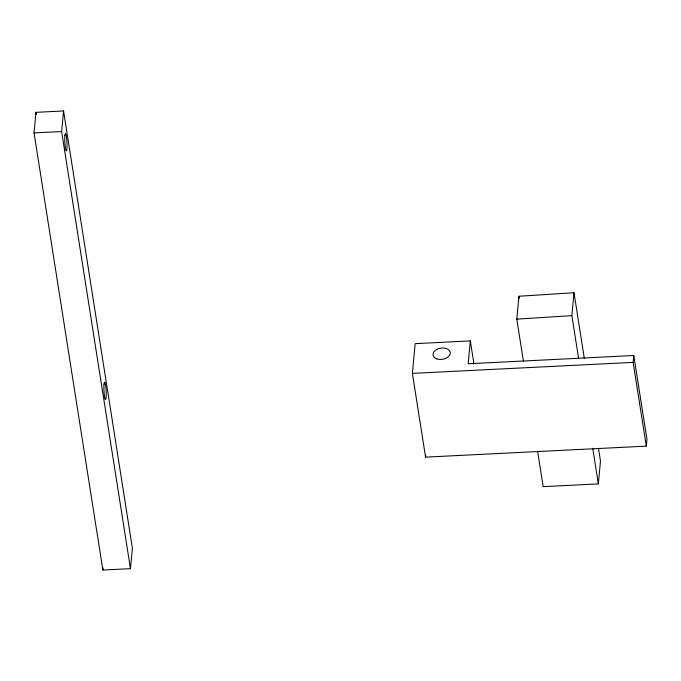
<?xml version="1.0" encoding="UTF-8"?>
<svg xmlns="http://www.w3.org/2000/svg" width="681" height="681" viewBox="0 0 681 681"><rect width="100%" height="100%" fill="white"/><g stroke="black" fill="none" stroke-linecap="round" stroke-linejoin="round"><path stroke-width="1.02" d="M34.05 132.923L35.957 112.339L63.554 110.969L132.369 548.077L130.463 568.661L102.874 570.031L34.05 132.923L61.639 131.552L63.554 110.969M102.874 570.031L103.061 567.98M470.324 340.9L468.205 363.765L633.764 355.508L646.95 439.271L646.312 446.132L425.574 457.138L412.388 373.384L415.146 343.65L470.324 340.9L473.627 361.841L473.431 363.918M425.574 457.138L425.761 455.087M523.4 361.015L516.802 319.134L518.931 296.252L573.989 292.736L584.358 358.589M578.578 358.266L571.87 315.626L573.989 292.736M537.573 451.052L543.183 486.651L598.361 483.902L600.48 461.02L598.505 448.473M646.312 446.132L633.126 362.369L633.764 355.508M516.802 319.134L571.87 315.626M412.388 373.384L633.126 362.369M592.759 448.302L598.361 483.902M518.931 296.252L519.254 298.346M61.639 131.552L130.463 568.661M35.957 112.339L36.289 114.442M436.904 358.878A8.7 5.644 -8.9 0 0 450.294 353.277A8.7 5.644 -8.9 0 0 437.823 348.97A8.7 5.644 -8.9 0 0 436.904 358.878M104.014 384.305A8.7 1.073 87.1 0 0 105.095 399.075A8.7 1.073 87.1 0 0 106.015 389.174A8.7 1.073 87.1 0 0 104.014 384.305M64.865 135.655A8.7 1.073 87.1 0 0 65.946 150.416A8.7 1.073 87.1 0 0 66.866 140.516A8.7 1.073 87.1 0 0 64.865 135.655"/></g></svg>
